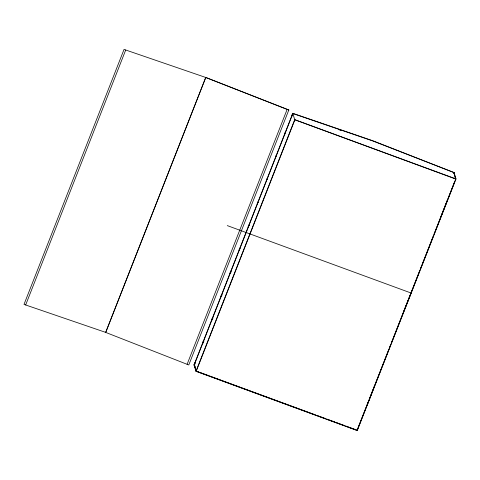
<?xml version="1.0" encoding="UTF-8"?>
<svg xmlns="http://www.w3.org/2000/svg" width="480" height="480" viewBox="0 0 480 480"><rect width="100%" height="100%" fill="white"/><g stroke="black" fill="none" stroke-linecap="round" stroke-linejoin="round"><path stroke-width="0.72" d="M453.828 173.448L454.08 172.782M25.662 304.974L125.706 50.022M205.752 77.472L105.696 332.388L24.012 304.41L124.044 49.422L205.752 77.472L288.828 110.01L205.752 77.472L105.708 332.424L188.784 364.962L288.816 109.974M187.104 364.302L287.148 109.356M454.056 172.584L456 178.938L357.252 430.578L195.984 371.31L194.04 364.956L292.782 113.316L372.744 140.736L454.056 172.584L372.678 140.904L292.632 113.448L291.852 115.434L292.242 115.956M258.648 200.796L292.95 113.37M194.478 364.326L221.118 296.43M221.67 295.032L258.102 202.194M194.406 365.286L195.18 363.3L194.796 362.778L194.016 364.764L195.114 367.326M240.078 248.886L239.82 248.034L239.046 250.02L239.43 250.542M249.162 225.744L248.904 224.886L248.124 226.872L248.514 227.394M292.89 114.306L292.632 113.448M194.622 364.968L194.04 364.956M195.984 371.31L294.726 119.67L292.782 113.316M294.828 119.892L196.212 371.208L357.15 430.35L455.766 179.04L294.786 119.748M455.514 178.206L453.888 172.518M357.15 430.35L358.176 427.482M358.71 426.126L366.192 407.058M366.84 405.408L368.718 400.62M369.258 399.252L374.358 386.25M375.276 383.916L367.008 405.468M375.54 383.232L379.278 373.704M379.818 372.342L381.15 368.934M381.954 366.894L384.09 361.446M384.354 360.768L388.896 349.194M389.43 347.832L390.768 344.424M391.572 342.384L393.174 338.298M393.438 337.62L400.386 319.92M400.92 318.558L402.258 315.15M402.522 314.472L411.126 293.04L227.286 225.606M403.44 312.132L410.958 292.974M411.606 291.324L419.622 270.9M420.69 268.176L422.022 264.774M422.556 263.412L429.504 245.712M429.774 245.028L433.512 235.5M434.046 234.138L439.29 220.782M440.31 218.178L444.066 208.596M444.606 207.228L447.936 198.738M448.206 198.054L454.65 181.632M338.916 129.714L341.034 130.44M294.726 119.67L456 178.938M447.288 200.388L439.506 220.23M196.866 371.322L198.972 372.09M200.352 372.6L208.074 375.438M209.472 375.954L315.198 414.804M316.596 415.32L325.674 418.656M327.072 419.172L334.758 421.992M336.852 422.766L343.836 425.328M345.93 426.102L357.108 430.206M285.624 132.822L285.24 132.3L284.46 134.28L284.844 134.808M276.54 155.97L276.156 155.448L275.376 157.428L275.76 157.956M267.456 179.118L267.072 178.596L266.292 180.576L266.676 181.098M258.372 202.266L257.988 201.738L257.208 203.724L257.598 204.246M194.532 364.956L195.12 366.882M194.274 364.854L196.17 371.064M453.96 173.118L454.5 175.152M454.866 176.514L455.412 178.548M203.49 340.626L202.71 342.606L203.1 343.134L203.874 341.148L203.49 340.626M212.574 317.478L211.794 319.458L212.178 319.986L212.958 318L212.574 317.478M221.658 294.33L220.878 296.316L221.262 296.838L222.042 294.852L221.658 294.33M230.742 271.182L229.962 273.168L230.346 273.69L231.126 271.704L230.742 271.182"/></g></svg>
